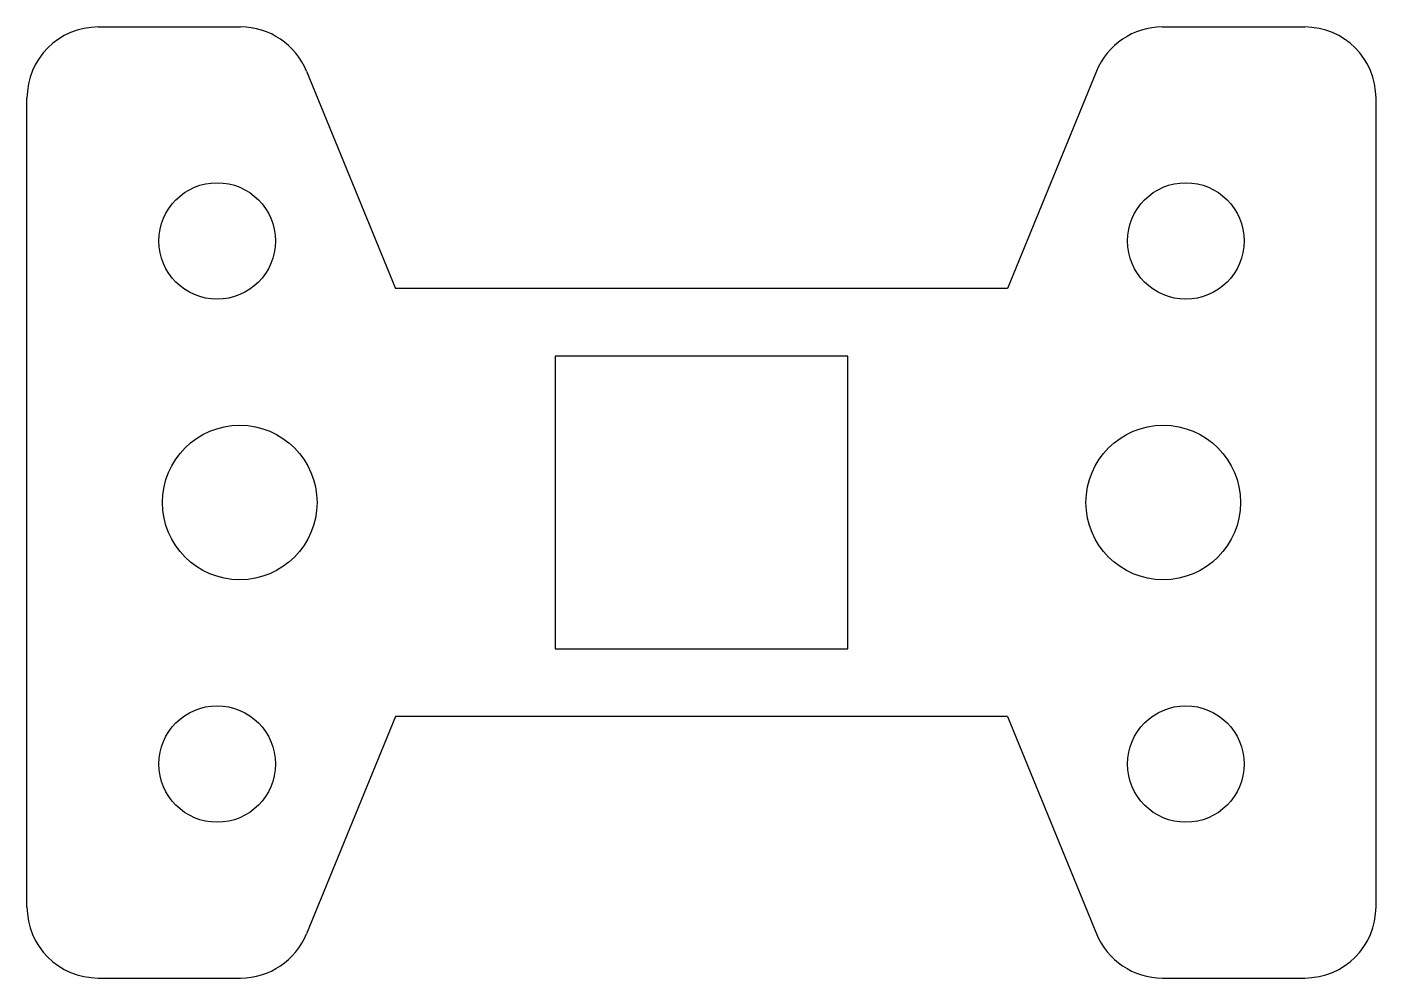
# Model space of a CAD drawing. Header units: millimetres. Extents: x -28.4 to 28.4, y -40 to 0.
import ezdxf

# ---------------------------------------------------------------- set-up
doc = ezdxf.new("R2010")
doc.units = ezdxf.units.MM

msp = doc.modelspace()

# ---------------------------------------------------------------- linework, layer by layer
at = {"color": 7, "linetype": 'Continuous', "lineweight": 25}
for p, q in [((-25.37, 0), (-19.384, 0)), ((19.384, 0), (25.37, 0)), ((-16.607, -1.864), (-12.87, -11)), ((16.607, -1.864), (12.87, -11)), ((-28.37, -37), (-28.37, -3)), ((28.37, -37), (28.37, -3)), ((12.87, -11), (-12.87, -11)), ((6.15, -13.85), (-6.15, -13.85)), ((-6.15, -13.85), (-6.15, -26.15)), ((6.15, -26.15), (6.15, -13.85)), ((-6.15, -26.15), (6.15, -26.15)), ((-12.87, -29), (-16.607, -38.136)), ((12.87, -29), (-12.87, -29)), ((12.87, -29), (16.607, -38.136)), ((-25.37, -40), (-19.384, -40)), ((19.384, -40), (25.37, -40))]:
    msp.add_line(p, q, dxfattribs=at)
for centre, radius in [((-20.37, -9), 2.45), ((20.37, -9), 2.45), ((-19.42, -20), 3.25), ((19.42, -20), 3.25), ((-20.37, -31), 2.45), ((20.37, -31), 2.45)]:
    msp.add_circle(centre, radius, dxfattribs=at)
for centre, start, end in [((-25.37, -3), 90, 180), ((-19.384, -3), 22.249, 90), ((19.384, -3), 90, 157.751), ((25.37, -3), 0, 90), ((-25.37, -37), 180, 270), ((25.37, -37), 270, 0), ((-19.384, -37), 270, 337.751), ((19.384, -37), 202.249, 270)]:
    msp.add_arc(centre, 3, start, end, dxfattribs=at)

doc.saveas('drawing.dxf')
